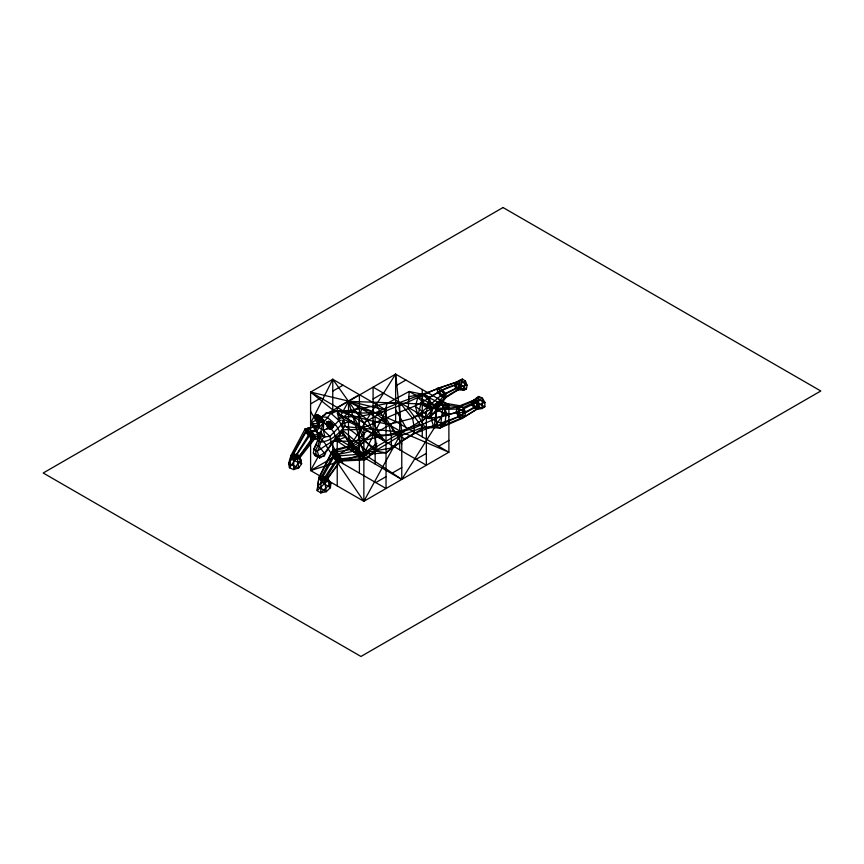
<?xml version="1.0" encoding="UTF-8"?>
<svg xmlns="http://www.w3.org/2000/svg" width="864" height="864" viewBox="0 0 864 864"><rect width="100%" height="100%" fill="white"/><g stroke="black" fill="none" stroke-linecap="round" stroke-linejoin="round"><path stroke-width="1.3" d="M332.046 427.82L331.139 428.09L330.275 423.911L326.959 422.334L327.067 423.792L329.962 425.045L327.197 424.192L326.873 423.166L326.938 424.213L326.992 422.302L328.612 421.448C331.15 421.394 335.686 428.08 330.977 427.313C334.238 427.712 328.655 429.106 327.964 427.388C323.168 421.47 334.757 427.41 330.934 427L331.906 427.097L328.72 426.557L327.056 425.196L329.119 425.833L327.218 425.574L327.834 427.129L331.258 428.609L333.148 425.272L331.582 424.332L332.867 425.099L333.029 426.686L330.124 423.241L330.685 428.252L332.1 427.734L330.782 427.55M330.307 424.505L329.821 424.559C324.475 424.386 328.19 419.018 330.772 422.701C334.141 426.362 330.512 421.718 330.426 424.904C336.949 428.522 320.468 422.399 330.048 425.315L326.938 424.04L327.316 424.613L326.959 423.662L330.199 425.768L327.197 424.192L327.445 425.023L331.808 426.298M316.354 430.013L311.17 430.898L293.771 458.827L293.663 469.606L298.674 467.975L301.601 463.828L299.722 455.825L297.043 454.388L293.404 454.248L290.941 455.49L288.598 463.547L289.483 467.77L293.663 469.606L300.715 459.605L296.536 457.78L291.524 459.41L288.598 463.547L298.674 467.975L297.4 458.968L314.453 434.916L317.034 434.808M319.993 457.888L314.647 455.36L313.384 453.017C313.686 445.867 321.116 439.398 316.418 431.978L319.01 427.54L319.518 421.826C321.376 426.341 312.844 415.368 317.056 419.828L321.926 421.913M331.582 428.382L331.97 427.928L331.02 428.62L329 428.123L327.218 425.574C329.443 425.725 327.694 427.41 329.108 426.805L328.385 426.892M371.747 433.188L357.34 448.384L336.69 451.85L321.019 480.038L320.738 492.89L326.236 491.692L330.426 487.706L330.88 483.289L327.478 477.943L325.145 476.744L321.602 476.507L318.924 477.371L317.174 490.612L320.738 492.89L330.88 483.289L327.316 481L325.145 476.744L336.474 459.346L359.348 456.797L367.47 453.784M328.957 427.032L327.899 427.248L331.668 428.296M315.587 415.433L321.386 418.554C321.019 425.11 312.401 415.336 316.591 415.303M317.812 420.412L316.872 420.455L317.574 421.924L319.604 422.561L317.25 421.211L315.965 416.804L318.514 419.18L315.673 416.794C333.785 429.149 309.809 402.905 317.358 421.589L320.08 422.485L316.58 420.282L319.529 422.518L319.097 421.708L323.773 422.237L328.763 426.449L327.802 426.913L328.882 427.626L331.16 428.134L332.554 427.183L328.795 427.097L327.704 426.622L327.143 425.477L327.758 425.477M316.667 418.478L315.965 416.804M319.637 458.244L317.261 451.17C320.836 446.774 319.118 439.69 324.886 436.871L323.287 430.013L323.773 422.237L330.912 413.294L337.23 410.886L350.968 410.443L386.932 403.531L399.773 402.473L422.431 394.243L435.704 406.814L436.558 424.861L413.392 433.987L404.816 438.923L386.035 452.822L370.386 453.935L359.305 453.06L340.654 431.978M321.289 420.066L321.386 418.554L322.574 419.688L321.602 420.314L321.386 418.554L320.965 419.818M320.609 421.34L319.486 420.725L320.846 421.902L319.702 422.118L317.174 420.865L316.192 418.316L317.228 421.146L320.08 422.485L317.293 421.373L316.786 420.401L317.552 420.466M436.558 424.861L430.952 426.524L422.431 427.55L408.294 408.542L409.147 391.489L422.431 394.243M319.982 422.626L320.08 421.502L317.876 422.096L316.872 420.455L319.518 421.826M339.887 434.819L342.857 430.348L343.073 427.928L338.882 420.444L330.912 413.294L326.095 413.057L321.894 416.826L327.132 417.301C332.543 421.913 339.595 427 339.887 434.819L334.422 440.402L326.376 451.548M422.258 427.615L440.284 427.864L443.2 404.741L422.258 394.308L429.408 397.31L442.681 389.988L465.469 381.143L467.1 385.247L466.409 389.005L463.795 390.215L457.952 389.772L455.846 388.336L454.637 385.474L455.036 382.871L462.478 379.091L465.469 381.143L463.795 390.215L460.804 388.163L459.173 384.048L459.864 380.3L467.1 385.247L460.112 386.348L445.662 393.919L431.46 409.655L429.116 418.576L417.971 415.249L413.737 416.74M315.943 416.966L316.904 418.619L320.598 420.552C310.511 415.778 318.913 417.528 315.954 417.755M327.11 423.371L329.843 424.634L326.992 423.522L326.959 422.334M315.533 415.552L316.494 417.15L318.848 418.532L319.853 422.356M319.313 422.388L318.362 417.658L320.177 417.474L322.51 419.083L319.432 416.567L322.164 418.673L322.596 419.753L321.602 420.314L322.726 419.623L318.978 416.686C328.99 424.44 321.257 417.83 319.205 416.394M318.848 418.532L318.233 418.273L319.41 417.744L322.121 419.062M333.029 426.686L332.878 426.071L332.381 427.55M408.553 396.76L423.446 393.822L429.408 397.31L431.46 409.655L422.086 404.773C440.932 410.702 463.352 409.892 478.807 396.457L482.425 398.185L484.92 402.44L484.844 406.717L482.231 408.532L478.624 406.804L474.034 408.046L458.363 416.761L434.052 427.972L431.104 418.381L432.562 407.603L437.573 401.954L459.886 405.745L463.439 407.506L465.512 411.966L464.875 416.534L461.916 418.522L440.284 427.864L430.78 426.578M434.052 427.972L437.573 401.954M440.284 427.864L444.679 425.12L446.148 414.342L443.2 404.741L435.532 406.879M408.121 408.607C426.19 402.883 439.711 387.191 459.173 384.048L466.409 389.005L459.724 388.951L446.288 397.246L429.116 418.576L422.086 416.567C440.78 421.006 459.745 410.886 476.118 402.548L484.844 406.717L478.786 408.024L461.916 418.522L458.363 416.761L456.289 412.301L456.926 407.732L459.886 405.745L473.915 400.151L478.807 396.457L478.624 406.804L476.118 402.548L476.204 398.261L484.92 402.44L478.742 404.752L465.512 411.966L446.148 414.342L436.385 418.284M458.363 416.761L459.886 405.745M461.916 418.522L463.439 407.506L482.425 398.185L482.231 408.532L476.842 409.385L474.034 408.046L472.014 404.784L471.971 401.512L473.915 400.151L476.723 401.501L478.742 404.752L478.786 408.024L464.875 416.534L444.679 425.12L436.385 424.915M315.965 417.161L316.904 418.619L320.695 420.044L316.85 418.316L315.77 417.074L318.406 418.9L315.619 416.664L316.148 415.174M316.624 415.152L315.468 416.005L318.805 418.273L315.619 416.664L315.565 415.994L318.362 418.77L318.978 418.943L319.151 417.776L320.803 419.71L319.183 419.494M307.292 428.447L291.092 457.391L293.771 458.827L297.4 458.968L299.862 457.726L315.23 438.156L314.453 434.916L311.17 430.898L307.292 428.447L309.161 436.277L297.043 454.388L296.536 457.78L289.483 467.77L290.941 455.49L305.089 429.008L317.282 425.941M367.2 430.564L352.145 445.262L333.31 450.09L331.841 451.559L318.924 477.371L317.174 490.612L327.316 481L321.818 482.209L317.628 486.184L326.236 491.692L324.562 480.276L340.016 455.803L363.118 453.967L376.963 443.34M455.846 388.336L456.797 382.05L462.478 379.091L460.804 388.163L455.846 388.336L440.597 395.777L417.971 415.249L415.433 406.458L417.776 397.537L423.446 393.822L456.797 382.05L458.903 383.486L460.112 386.348L459.724 388.951C444.161 395.842 432.508 408.704 422.086 421.762M457.952 389.772L458.903 383.486M366.098 458.741L353.57 451.213L333.148 455.393L336.474 459.346L339.854 461.106L364.532 459.918L366.098 458.741L363.118 453.967L357.34 448.384L352.145 445.262L350.59 446.429L331.841 451.559L333.148 455.393L321.602 476.507L321.818 482.209L330.426 487.706L327.24 479.412L327.478 477.943L341.323 459.637L366.098 458.741L376.963 450.479M322.596 419.753L315.932 414.86L316.148 416.21L318.87 417.971M341.939 427.248L343.807 416.891L350.968 410.443L359.402 413.111L375.235 412.733L399.773 402.473L412.614 418.36L414.31 427.928L413.392 433.987L391.338 448.049L386.035 452.822L375.235 450.997L359.305 453.06L341.474 431.438M321.127 419.936L321.386 418.554L321.451 420.185M425.228 417.474L429.408 397.31M332.618 427.388L332.748 426.751L332.5 427.486M332.186 427.82L327.866 427.183L327.564 426.114M333.007 426.341L333.18 425.628L332.91 426.211M332.37 424.343L329.4 422.852L332.262 423.965L331.182 423.284L332.435 424.192L332.51 425.758L332.5 424.332L329.94 422.075L326.873 422.485L331.873 423.965L332.608 425.866L332.899 425.131L331.582 424.332M322.65 419.926L321.754 420.444M417.971 415.249L423.446 393.822M316.526 419.774L316.192 418.316M331.441 423.738L330.62 422.582L331.603 423.457M316.57 419.828L317.25 421.211L319.216 422.237L320.846 421.902C318.816 422.896 314.474 417.053 317.174 420.865L319.054 421.837L316.31 419.731L319.658 421.978L317.228 421.146L316.343 419.818M319.788 417.809L319.572 416.081L317.552 415.066L315.932 414.86L316.148 416.21M332.813 425.239L331.668 424.483M318.017 426.06L305.089 429.008L305.867 432.259L293.404 454.248L291.524 459.41L301.601 463.828L299.722 455.825L313.038 438.728L317.887 438.34M332.51 425.758L332.586 424.548L331.366 423.889L332.564 424.472L330.275 422.323C332.089 423.425 329.162 422.809 330.275 423.911M327.964 427.388L331.333 428.35M332.435 424.192L331.279 423.533L332.672 424.818L332.402 425.65L331.873 423.965L331.852 425.185L330.512 425.174L331.83 425.38L330.134 425.585L326.948 424.397M359.402 473.116L359.402 394.664L337.23 407.473L337.23 410.886L343.775 419.267L341.561 424.526L329.897 436.363L324.886 436.871L316.418 431.978L315.565 428.09L319.01 427.54L323.287 430.013L330.761 428.134L334.012 432.551L336.031 438.793L317.261 451.17L313.729 449.129L316.753 443.135M325.879 452.585L324.4 455.728L320.792 456.991L324.4 455.728L324.216 453.082L319.518 446.969L316.062 444.971L315.63 445.586M330.275 422.323L331.171 423.63L329.508 421.826L327.337 422.053L328.612 421.448L330.188 423.176L327.596 421.6L326.905 422.42M332.77 442.001L332.77 457.736L386.035 488.495L386.035 410.044L332.77 379.296L310.597 423.22L316.516 431.903M335.092 411.772L310.597 392.094L386.035 410.044L363.863 453.978L310.597 470.534L310.597 392.094L332.77 379.296L363.863 422.842L386.035 441.18L337.424 413.111M322.618 419.85L321.602 420.314L322.726 419.623M318.686 478.84L333.31 450.09L336.69 451.85L340.016 455.803L341.323 459.637L327.24 479.412L324.562 480.276L321.019 480.038L318.686 478.84L325.145 476.744M326.83 450.641L331.711 443.178M328.104 413.122L395.626 374.134L448.891 404.892L448.891 452.207L363.863 501.293L310.597 470.534L318.179 456.7M338.429 419.731L348.505 401.339L448.891 404.892L401.771 479.412L348.505 448.654L334.865 439.506M327.618 448.157L363.863 501.293L401.771 432.097L395.626 374.134L348.505 448.654L348.505 401.339L395.626 421.448L448.891 452.207L401.771 432.097L348.505 401.339L363.863 453.978L401.771 479.412L401.771 432.097L341.431 426.222M332.737 425.066L332.402 425.65L332.683 424.85L331.355 424.462M330.469 423.608C325.62 416.858 327.78 430.596 331.258 428.609L330.728 427.648M327.737 422.28L329.508 421.826L330.62 423.09M327.078 422.356L327.92 421.999L327.154 422.215M332.262 427.572L338.882 420.444L337.23 410.886L330.685 411.707L333.072 412.646M315.565 428.09L317.628 425.563M319.01 427.54L323.773 422.237L328.525 426.535M332.068 427.486L330.664 428.166M350.568 449.356L359.348 456.797L364.532 459.918L372.406 452.855M330.664 445.187L331.15 442.163L329.897 436.363L323.287 430.013M340.74 431.989L342.857 430.348M320.738 418.198L321.354 418.09L320.566 416.783L321.106 417.928L320.49 418.079L318.913 415.714L317.045 415.465L320.069 416.437L321.106 417.928M320.328 418.003L318.892 417.28L318.935 417.906M317.153 415.325L318.913 415.714L319.01 417.247L317.552 415.066C313.092 414.666 318.913 416.426 317.531 415.703L318.373 415.822M323.082 420.433L321.905 420.584L322.78 420.142L322.466 421.157M328.622 427.345L327.974 427.054M330.404 428.112L331.02 428.62L328.169 427.496L329.422 428.76L331.409 428.393M425.002 427.237L404.816 438.923L394.74 433.112L386.154 418.262L385.236 411.145L386.932 403.531L409.147 391.489L435.704 406.814L412.614 418.36L388.714 424.418L367.643 420.066L337.23 410.886L326.095 413.057M310.597 403.92L320.846 398.002M332.77 391.122L343.008 385.204M316.429 419.861L310.597 423.22L316.17 426.967M319.928 417.83L325.771 414.472M348.505 413.165L358.744 407.257M373.086 398.974L383.324 393.066M395.626 385.96L405.864 380.052M310.597 392.094L363.863 422.842L386.035 410.044M310.597 470.534L395.626 421.448L395.626 374.134M353.624 448.06L363.863 442.152M448.891 404.892L363.863 453.978L337.23 438.599M375.786 482.576L386.035 476.669M391.522 473.494L401.771 467.586M416.113 459.302L426.352 453.384M438.642 446.288L448.891 440.381M291.092 457.391L297.043 454.388M293.771 458.827L299.722 455.825M408.121 401.976L439.096 387.752L442.681 389.988L445.662 393.919L446.288 397.246L444.193 398.023L440.597 395.777L437.616 391.846L436.99 388.519L456.797 382.05M329.422 428.76L330.059 428.479M408.294 408.542L359.143 429.462L342.738 429.808M436.558 418.23L414.31 427.928L391.338 435.197L374.803 434.786L343.775 419.267L345.168 425.822L377.136 450.425L391.338 448.049L391.338 435.197L388.714 424.418L375.235 412.733L361.768 408.856L359.143 416.599L359.143 429.462L364.446 440.348L375.235 450.997L399.773 436.018L422.431 427.55M334.984 438.08L335.113 441.212L344.844 437.314M337.889 419.353L343.732 417.01M408.294 401.911L385.236 411.145L359.143 416.599L343.807 416.891L337.846 414.536M340.708 424.645L350.6 420.984M440.705 423.144L462.37 415.292M419.85 424.267L394.74 433.112L364.446 440.348L348.224 441.137L342.144 430.963M342.598 426.708L345.168 425.822C338.818 433.642 331.193 441.385 320.468 442.066L317.639 440.435L317.984 437.227C323.082 439.214 325.858 444.236 327.899 449.021L324.216 453.082L318.892 456.192L313.384 453.017M321.019 480.038L327.478 477.943M327.715 426.751L328.936 427.907L331.096 427.95L327.758 426.87L331.096 427.95M338.71 420.865L341.302 420.185M329.108 426.805L328.158 427.032L328.806 427.172L326.959 424.559L327.445 425.023M330.782 426.092L331.83 426.632L327.024 425.045M328.752 426.47L327.089 425.336M330.383 424.786L327.11 423.932L330.048 425.315M330.178 425.704L331.819 425.574L330.599 425.444M336.895 436.471L344.671 435.542M327.337 422.053L329.508 421.826L330.35 423.112M316.926 439.16L313.038 438.728L309.161 436.277L305.867 432.259L317.174 431.201M327.499 421.988L329.508 421.826L330.188 423.176M327.154 428.371L330.642 428.08M326.452 428.468L330.437 428.252M317.876 422.096L319.604 422.561L317.336 421.524L316.786 420.401L317.336 421.524L319.604 422.561M326.992 423.284L330.242 424.192M436.547 409.568L459.443 408.974M330.826 428.512L328.115 427.464L330.966 428.587L329.216 428.641L328.169 427.496L331.02 428.62L330.35 428.198M335.113 441.212L348.052 441.202M331.819 425.574L330.134 425.585L331.798 426.125M327.758 421.967L329.94 422.075M330.242 424.04L326.819 422.842M309.161 436.277L317.142 436.72M335.178 439.474L339.174 439.733L338.98 435.002M318.643 424.008L310.597 423.22L316.289 426.514M337.23 410.886L359.402 413.111L367.643 420.066L374.803 434.786L377.136 450.425L370.386 453.935L342.76 430.326M443.2 404.741L463.439 407.506M327.413 425.66L329.087 425.898M331.02 428.62L328.169 427.496M318.341 418.705L318.935 418.813L318.308 418.597M329.832 423.749L326.819 422.701M318.654 419.58L320.695 420.044M318.622 457.099L317.142 456.797L316.138 454.604L315.5 450.155C321.257 441.806 319.324 431.006 323.773 422.237L319.097 421.394L320.08 421.502M329.357 422.798L331.117 423.155M330.934 427L331.949 427.237M330.869 426.535L331.873 426.946M318.222 418.046L318.794 418.219M319.075 421.934L319.82 422.302M320.846 421.902L317.11 420.347L315.932 417.604L320.576 420.714M318.816 418.079L315.5 415.778M333.148 425.272L331.916 424.753M317.196 415.282L319.572 416.081L320.177 417.474L320.069 416.437L317.434 415.368M329.843 424.634L326.948 423.306M314.647 455.36L317.25 456.3M331.312 423.317L330.124 423.241L330.826 423.544M316.904 418.619L320.598 420.552M317.531 415.411L320.069 416.437L320.684 417.712M319.475 420.595L320.576 421.038L319.399 420.152M327.305 425.639L328.871 426.287M319.658 421.978L316.267 419.483M329.929 424.915L326.992 423.522L327.164 424.094M319.367 416.502L322.099 418.608L321.365 417.614M322.099 418.608L318.913 416.178L321.289 417.485M329.778 424.256L326.97 422.626M471.971 401.512L478.742 404.752M472.014 404.784L478.786 408.024M331.7 424.548L332.899 425.131L332.813 426.092L332.899 425.131L331.474 424.116M318.362 417.658L315.619 415.541M456.926 407.732L465.512 411.966M456.289 412.301L464.875 416.534M432.562 407.603L446.148 414.342M431.104 418.381L444.679 425.12M317.941 415.606L318.622 415.973M319.518 421.038L320.674 421.632M321.602 476.507L327.24 479.412M318.924 477.371L324.562 480.276M331.841 451.559L340.016 455.803M333.148 455.393L341.323 459.637M332.532 424.408L331.355 423.846M293.404 454.248L299.862 457.726M290.941 455.49L297.4 458.968M319.723 416.891L322.423 418.932M322.553 419.17L319.81 417.064M320.242 417.96L319.939 417.398L322.639 419.461L319.885 417.29M322.704 419.591L319.972 417.485L321.646 418.338M337.23 413.208L359.402 425.801M319.928 417.409L321.764 418.565M318.514 419.18L315.77 417.074M348.095 439.733L350.59 446.429L363.118 453.967M327.78 426.956L330.62 427.993L327.65 426.514L327.834 427.129M436.99 388.519L445.662 393.919M437.616 391.846L446.288 397.246M318.254 418.403L315.511 416.297M305.089 429.008L314.453 434.916M305.867 432.259L315.23 438.156M335.999 437.702L339.174 439.733M455.036 382.871L460.112 386.348M454.637 385.474L459.724 388.951M330.048 423.306L327.596 421.6L327.845 422.96M415.433 406.458L425.941 414.018M331.042 423.036L332.219 423.911M319.01 417.247L316.03 415.217M331.906 423.684L330.772 422.701M316.278 415.141L318.762 417.323M417.776 397.537L431.46 409.655M326.938 424.213L327.542 425.52M357.34 448.384L364.532 459.918M352.145 445.262L359.348 456.797M350.59 446.429L353.57 451.213M438.642 398.974L448.891 416.718M416.113 411.988L426.352 429.732M395.626 409.622L405.864 427.367M391.522 426.179L401.771 443.923M375.786 404.136L386.035 421.88M373.086 422.636L383.324 440.381M353.624 416.934L363.863 434.678M348.505 436.828L358.744 454.572M332.77 445.91L343.008 463.655M310.597 411.394L318.287 424.699M320.792 416.945L321.354 418.09L321.03 417.182M319.691 417.312L318.913 415.714L319.27 417.236M336.69 451.85L339.854 461.106M333.31 450.09L336.474 459.346M315.868 415.238L316.148 416.124M311.17 430.898L313.038 438.728M442.681 389.988L444.193 398.023M439.096 387.752L440.597 395.777M332.078 425.358L331.873 423.965L331.97 425.272M476.723 401.501L476.842 409.385M473.915 400.151L474.034 408.046M332.942 426.298L332.942 426.892M422.258 389.513L422.258 436.828M399.719 402.527L399.719 449.842M375.138 416.718L375.138 464.033M363.863 422.842L363.863 501.293M337.23 436.136L337.23 485.914M332.77 379.296L332.77 413.046M332.867 425.099L332.716 425.974L332.867 425.11M333.018 425.542L332.813 426.092L333.072 425.563M322.769 435.65L319.918 438.34L318.535 433.21L320.9 431.6L322.769 435.65M503.032 207.533L43.2 473.008L360.968 656.467L820.8 390.992L503.032 207.533M330.35 426.384L327.499 425.272L330.35 426.384M318.838 420.271L316.105 418.165L318.838 420.271M332.618 424.699L331.409 423.976L332.618 424.699M426.352 417.906L373.086 387.148L373.086 434.462L426.352 465.21L426.352 417.906M327.229 424.289L327.229 424.289"/></g></svg>
